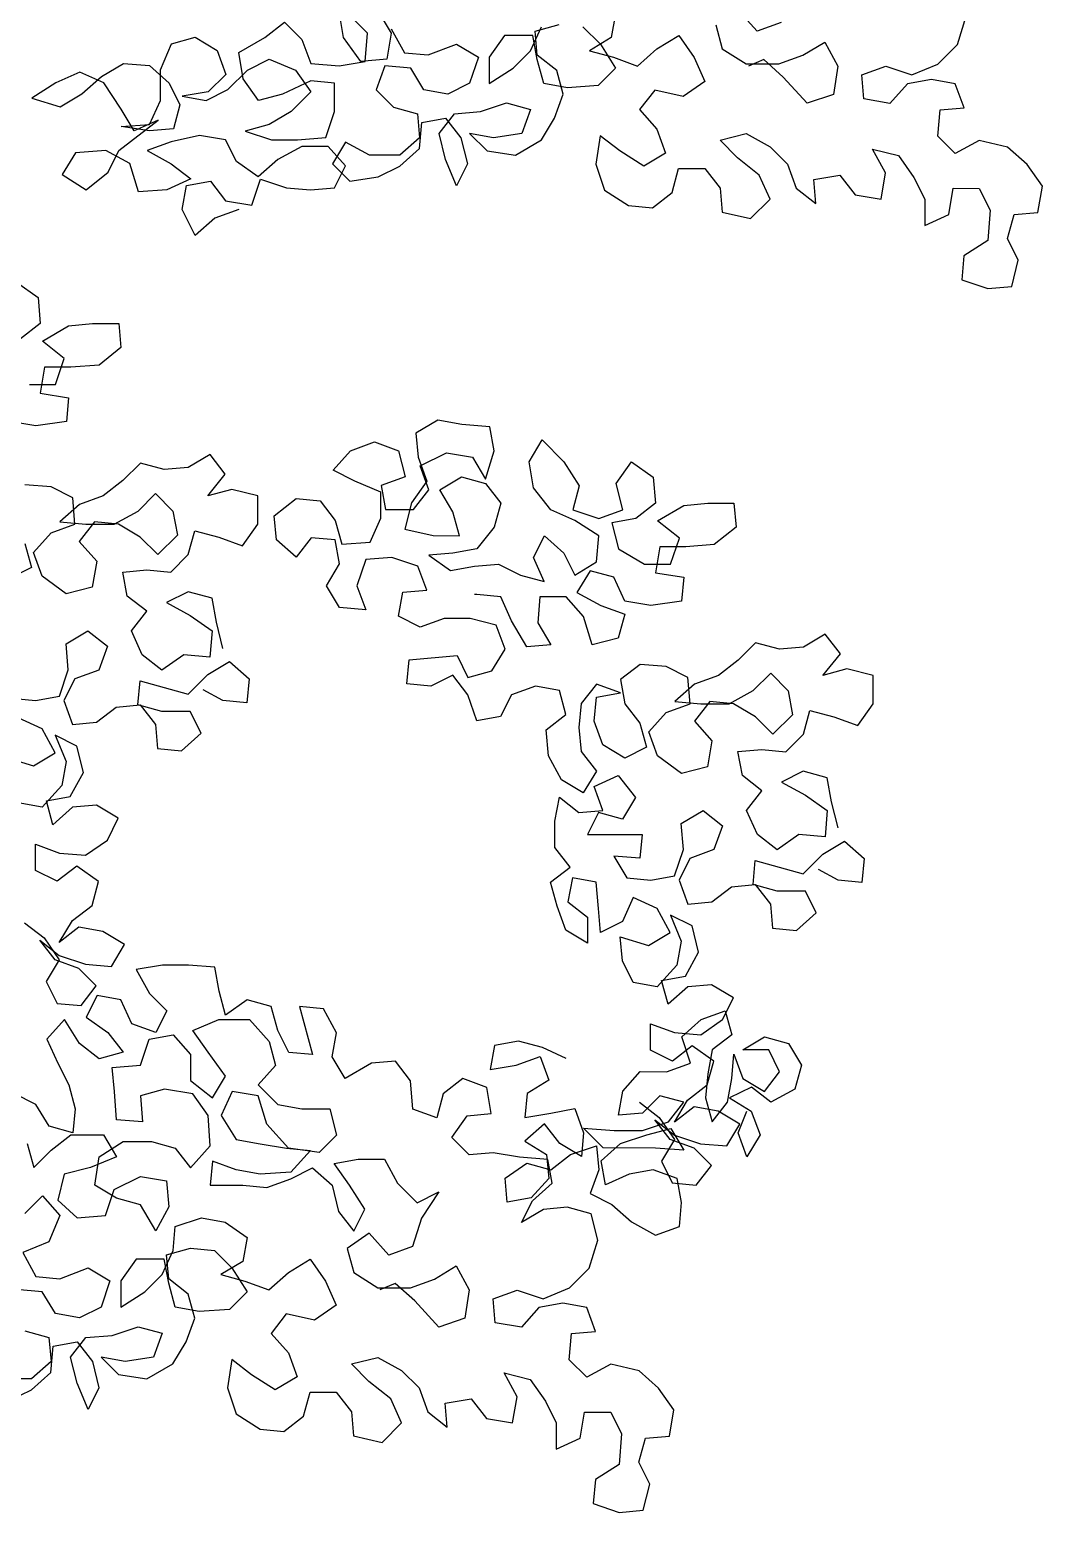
# Model space of a CAD drawing. Header units: millimetres. Extents: x -2.61 to 2.71, y 0 to 8.31.
# Drawn here: x 1.512 to 2.709, y 4.445 to 6.197 of the extents above; entities that cross this region are included whole.
import ezdxf

# ---------------------------------------------------------------- set-up
doc = ezdxf.new("R2010")
doc.units = ezdxf.units.MM
doc.header["$LTSCALE"] = 5

msp = doc.modelspace()

# ---------------------------------------------------------------- linework, layer by layer
for points in [[(1.7593, 5.9844), (1.731, 5.9741), (1.7078, 5.9536), (1.6924, 5.9845), (1.6975, 6.0128), (1.7259, 6.0179), (1.7439, 5.9947), (1.7747, 5.9895), (1.7851, 6.0204), (1.8159, 6.0101), (1.8443, 6.0075), (1.8726, 6.01), (1.8855, 6.0358), (1.8649, 6.059), (1.834, 6.059), (1.8057, 6.0436), (1.7825, 6.023), (1.7568, 6.041), (1.7439, 6.0668), (1.713, 6.072), (1.6796, 6.0643), (1.6512, 6.054), (1.6795, 6.0385), (1.7027, 6.0205), (1.6744, 6.0077), (1.6409, 6.0051), (1.6306, 6.0386), (1.6023, 6.0541), (1.5663, 6.0515), (1.5508, 6.0258), (1.5791, 6.0077), (1.6049, 6.0283), (1.6178, 6.054), (1.6641, 6.09), (1.6358, 6.0772), (1.6204, 6.1029), (1.5998, 6.1339), (1.5715, 6.1468), (1.5432, 6.1339), (1.5149, 6.1159), (1.5483, 6.1056), (1.5741, 6.121), (1.5973, 6.1416), (1.623, 6.157), (1.6539, 6.1544), (1.6771, 6.1338), (1.6899, 6.108), (1.6822, 6.0797), (1.6538, 6.0772), (1.6204, 6.0824), (1.6538, 6.0849), (1.6667, 6.1132), (1.6668, 6.1492), (1.6797, 6.1801), (1.708, 6.1878), (1.7337, 6.1723), (1.744, 6.144), (1.7234, 6.1234), (1.6925, 6.1183), (1.7208, 6.1132), (1.7466, 6.126), (1.7697, 6.1491), (1.7955, 6.162), (1.8264, 6.1491), (1.8444, 6.1233), (1.8212, 6.1002), (1.7954, 6.0848), (1.7671, 6.0771), (1.798, 6.0667), (1.8289, 6.0667), (1.8623, 6.0693), (1.8727, 6.1001), (1.8727, 6.1336), (1.8444, 6.1362), (1.8109, 6.1208), (1.7826, 6.1131), (1.7646, 6.1389), (1.7595, 6.1697), (1.7904, 6.1877), (1.8136, 6.2057), (1.8341, 6.1851), (1.8444, 6.1568), (1.8779, 6.1542), (1.9088, 6.1593), (1.9114, 6.1928), (1.8702, 6.234)], [(2.4005, 6.2052), (2.3721, 6.1949), (2.349, 6.2207)], [(1.9397, 6.1979), (1.9551, 6.1696), (1.9834, 6.167), (2.0169, 6.1798), (2.0426, 6.1643), (2.0323, 6.1335), (2.0065, 6.1206), (1.9782, 6.1258), (1.9628, 6.1515), (1.9319, 6.1541), (1.9216, 6.1258), (1.9422, 6.1052), (1.9705, 6.0975), (1.973, 6.0692), (1.9498, 6.0486), (1.9138, 6.0486), (1.8855, 6.0641), (1.87, 6.0384), (1.8906, 6.0177), (1.9241, 6.0229), (1.9498, 6.0357), (1.973, 6.0563), (1.9756, 6.0872), (2.0039, 6.0923), (2.0219, 6.0691), (2.0296, 6.0382), (2.0167, 6.0125), (2.0039, 6.0434), (1.9962, 6.0743), (2.0142, 6.0974), (2.0451, 6.1), (2.076, 6.1103), (2.1043, 6.1025), (2.094, 6.0742), (2.0606, 6.0691), (2.0322, 6.0743), (2.0528, 6.0536), (2.0863, 6.0485), (2.1172, 6.0665), (2.1326, 6.0922), (2.143, 6.1205), (2.1353, 6.1488), (2.1121, 6.1669), (2.1096, 6.1952), (2.1379, 6.2029)], [(1.9243, 6.2185), (1.9397, 6.1927), (1.9345, 6.1619), (1.9036, 6.1593), (1.883, 6.1877), (1.8779, 6.2185)], [(2.2048, 6.2157), (2.1997, 6.1874), (2.1739, 6.1719), (2.2022, 6.1642), (2.2305, 6.1539), (2.2537, 6.1744), (2.2795, 6.1899), (2.2975, 6.1641), (2.3103, 6.1358), (2.2846, 6.1178), (2.2511, 6.1255), (2.2331, 6.1024), (2.2536, 6.0792), (2.2639, 6.0509), (2.2381, 6.0355), (2.2098, 6.0535), (2.1867, 6.0715), (2.1815, 6.0381), (2.1918, 6.0072), (2.2201, 5.9891), (2.2484, 5.9865), (2.2716, 6.0045), (2.2793, 6.0328), (2.3102, 6.0328), (2.3282, 6.0096), (2.3308, 5.9813), (2.3642, 5.9736), (2.3874, 5.9967), (2.3746, 6.025), (2.3488, 6.0456), (2.3283, 6.0663), (2.3592, 6.074), (2.3875, 6.0585), (2.408, 6.0379), (2.4183, 6.0095), (2.4415, 5.9915), (2.4389, 6.0198), (2.4698, 6.0249), (2.4878, 6.0018), (2.5187, 5.9966), (2.5239, 6.0275), (2.5084, 6.0558), (2.5393, 6.048), (2.5573, 6.0223), (2.5702, 5.9965), (2.5701, 5.9656), (2.5985, 5.9785), (2.6037, 6.0094), (2.6345, 6.0093), (2.6474, 5.9836), (2.6448, 5.9476), (2.6165, 5.9296), (2.6139, 5.9012), (2.6447, 5.8909), (2.6731, 5.8935), (2.6808, 5.9244), (2.668, 5.9501), (2.6757, 5.9784), (2.704, 5.981), (2.7092, 6.0119), (2.6912, 6.0376), (2.6681, 6.0582), (2.6346, 6.066), (2.6063, 6.0506), (2.5857, 6.0712), (2.5883, 6.1021), (2.6166, 6.1046), (2.6063, 6.1329), (2.578, 6.1381), (2.5497, 6.133), (2.5291, 6.1098), (2.4982, 6.115), (2.4957, 6.1433), (2.524, 6.1536), (2.5549, 6.1433), (2.5858, 6.1561), (2.609, 6.1793), (2.6193, 6.2127)], [(2.3232, 6.2027), (2.3309, 6.1744), (2.3592, 6.1563), (2.3979, 6.1563), (2.4262, 6.1666), (2.4519, 6.182), (2.4674, 6.1537), (2.4622, 6.1202), (2.4313, 6.1099), (2.403, 6.1408), (2.3798, 6.1615), (2.3618, 6.1538)], [(2.1662, 6.2003), (2.1868, 6.1797), (2.2048, 6.1513), (2.1842, 6.1307), (2.1481, 6.1282), (2.1198, 6.1334), (2.1121, 6.1617), (2.107, 6.19), (2.0735, 6.1901), (2.0555, 6.1643), (2.0555, 6.1334), (2.0838, 6.1514), (2.1044, 6.172), (2.1173, 6.2003)], [(1.4965, 5.8985), (1.5223, 5.8805), (1.5248, 5.8496), (1.5016, 5.8316)], [(1.5119, 5.7775), (1.5428, 5.7775), (1.5531, 5.8084), (1.5274, 5.829), (1.5583, 5.847), (1.5866, 5.8495), (1.6175, 5.8495), (1.62, 5.8212), (1.5943, 5.8006), (1.5608, 5.7981), (1.5299, 5.7981), (1.5247, 5.7672), (1.5582, 5.762), (1.5556, 5.7337), (1.5196, 5.7286), (1.4887, 5.7338)], [(2.4678, 5.2536), (2.4601, 5.2845), (2.4549, 5.3128), (2.4266, 5.3206), (2.4009, 5.3077), (2.4292, 5.2922), (2.4549, 5.2742), (2.4523, 5.2433), (2.4214, 5.2459), (2.3957, 5.2279), (2.3725, 5.246), (2.3597, 5.2743), (2.3777, 5.2974), (2.3546, 5.3155), (2.3494, 5.3438), (2.3778, 5.3463), (2.4061, 5.3437), (2.4267, 5.3643), (2.4344, 5.3926), (2.4627, 5.3849), (2.491, 5.3746), (2.5091, 5.4003), (2.5091, 5.4337), (2.4782, 5.4415), (2.4499, 5.4338), (2.4705, 5.4595), (2.4525, 5.4827), (2.4268, 5.4673), (2.3985, 5.4647), (2.3701, 5.4725), (2.3495, 5.4519), (2.3263, 5.4339), (2.298, 5.4236), (2.2748, 5.4031), (2.3057, 5.4005), (2.3392, 5.4004), (2.3675, 5.4159), (2.3881, 5.4364), (2.4087, 5.4158), (2.4138, 5.3875), (2.3906, 5.3643), (2.3701, 5.385), (2.3443, 5.4004), (2.316, 5.403), (2.298, 5.3799), (2.3186, 5.3567), (2.3134, 5.3258), (2.2825, 5.3181), (2.2542, 5.3387), (2.2439, 5.3671), (2.2645, 5.3902), (2.2929, 5.4005), (2.2903, 5.4314), (2.2646, 5.4443), (2.2337, 5.4469), (2.2105, 5.4289), (2.2156, 5.4005), (2.2336, 5.3774), (2.2413, 5.349), (2.2156, 5.3362), (2.1898, 5.3517), (2.1796, 5.38), (2.1822, 5.4083), (2.2105, 5.4134), (2.1822, 5.4237), (2.1641, 5.4006), (2.1615, 5.3723), (2.1641, 5.344), (2.1821, 5.3208), (2.1666, 5.295), (2.1409, 5.3105), (2.1255, 5.3388), (2.1229, 5.3697), (2.1461, 5.3877), (2.1384, 5.4161), (2.1101, 5.4212), (2.0818, 5.411), (2.0689, 5.3852), (2.0406, 5.3801), (2.0303, 5.411), (2.0123, 5.4342), (1.9865, 5.4213), (1.9582, 5.4239), (1.9608, 5.4523), (2.0175, 5.4574), (2.0303, 5.4316), (2.0586, 5.4393), (2.0741, 5.465), (2.0638, 5.4934), (2.033, 5.5011), (2.0021, 5.5011), (1.9737, 5.4909), (1.948, 5.5038), (1.9532, 5.5321), (1.9815, 5.5346), (1.9712, 5.5629), (1.9403, 5.5733), (1.9095, 5.5707), (1.8991, 5.5398), (1.9094, 5.5115), (1.8785, 5.5141), (1.8631, 5.5399), (1.8786, 5.5656), (1.8734, 5.5939), (1.8451, 5.5965), (1.8271, 5.5734), (1.8039, 5.594), (1.8014, 5.6223), (1.8271, 5.6429), (1.8555, 5.6403), (1.8735, 5.6171), (1.8812, 5.5888), (1.9146, 5.5913), (1.9275, 5.6196), (1.9275, 5.6505), (1.8967, 5.6634), (1.8709, 5.6763), (1.8916, 5.6994), (1.9199, 5.7097), (1.9482, 5.6994), (1.9559, 5.6685), (1.9276, 5.6582), (1.9327, 5.6299), (1.9661, 5.6299), (1.9842, 5.653), (1.9739, 5.6814), (2.0048, 5.6968), (2.0357, 5.6916), (2.0511, 5.6658), (2.0614, 5.6993), (2.0563, 5.7276), (2.0229, 5.7302), (1.9946, 5.7354), (1.9688, 5.72), (1.9713, 5.6917), (1.9816, 5.6633), (1.9636, 5.6376), (1.9558, 5.6067), (1.9893, 5.599), (2.0202, 5.5989), (2.0125, 5.6273), (1.9971, 5.653), (2.0228, 5.6684), (2.0511, 5.6607), (2.0691, 5.6375), (2.0614, 5.6092), (2.0407, 5.5835), (2.0124, 5.5784), (1.9841, 5.5758), (2.0098, 5.5578), (2.0382, 5.5629), (2.0665, 5.5654), (2.0922, 5.5525), (2.1205, 5.5448), (2.1077, 5.5731), (2.1206, 5.5988), (2.1437, 5.5782), (2.1566, 5.5525), (2.1823, 5.5679), (2.1849, 5.5988), (2.1566, 5.6168), (2.1283, 5.6297), (2.1077, 5.6555), (2.1026, 5.6864), (2.1181, 5.7121), (2.1438, 5.6863), (2.1618, 5.658), (2.1541, 5.6297), (2.1849, 5.6194), (2.2133, 5.6297), (2.2056, 5.6605), (2.2236, 5.6863), (2.2493, 5.6682), (2.2519, 5.6373), (2.2287, 5.6193), (2.2004, 5.6142), (2.2081, 5.5833), (2.2389, 5.5653), (2.2698, 5.5652), (2.2802, 5.5961), (2.2544, 5.6167), (2.2853, 5.6347), (2.3137, 5.6373), (2.3446, 5.6373), (2.3471, 5.6089), (2.3213, 5.5884), (2.2879, 5.5858), (2.257, 5.5859), (2.2518, 5.555), (2.2853, 5.5498), (2.2827, 5.5215), (2.2466, 5.5164), (2.2157, 5.5215), (2.2029, 5.5499), (2.1746, 5.5576), (2.1591, 5.5319), (2.1874, 5.5164), (2.2157, 5.5061), (2.208, 5.4778), (2.1771, 5.4701), (2.1668, 5.5036), (2.1462, 5.5267), (2.1153, 5.5268), (2.1127, 5.4959), (2.1282, 5.4701), (2.0998, 5.4676), (2.0819, 5.4985), (2.069, 5.5268), (2.0407, 5.5294), (2.0381, 5.5294)], [(1.7407, 5.4658), (1.733, 5.4967), (1.7279, 5.5251), (1.6996, 5.5328), (1.6738, 5.52), (1.7021, 5.5045), (1.7278, 5.4864), (1.7252, 5.4556), (1.6944, 5.4582), (1.6686, 5.4402), (1.6454, 5.4582), (1.6326, 5.4865), (1.6506, 5.5097), (1.6275, 5.5277), (1.6224, 5.556), (1.6507, 5.5586), (1.679, 5.556), (1.6996, 5.5766), (1.7074, 5.6049), (1.7357, 5.5971), (1.764, 5.5868), (1.782, 5.6125), (1.7821, 5.646), (1.7512, 5.6537), (1.7228, 5.646), (1.7435, 5.6718), (1.7255, 5.695), (1.6997, 5.6795), (1.6714, 5.677), (1.6431, 5.6847), (1.6225, 5.6642), (1.5993, 5.6462), (1.571, 5.6359), (1.5478, 5.6153), (1.5787, 5.6127), (1.6121, 5.6127), (1.6405, 5.6281), (1.6611, 5.6487), (1.6816, 5.6281), (1.6868, 5.5997), (1.6636, 5.5766), (1.643, 5.5972), (1.6173, 5.6127), (1.589, 5.6153), (1.5709, 5.5921), (1.5915, 5.5689), (1.5863, 5.5381), (1.5554, 5.5304), (1.5271, 5.551), (1.5168, 5.5793), (1.5375, 5.6025), (1.5658, 5.6127), (1.5632, 5.6436), (1.5375, 5.6565), (1.5066, 5.6591)], [(1.5066, 5.5896), (1.5143, 5.5613), (1.4885, 5.5484)], [(1.4909, 5.4069), (1.5193, 5.4043), (1.5476, 5.4094), (1.5579, 5.4403), (1.5554, 5.4712), (1.5811, 5.4866), (1.6043, 5.4685), (1.5939, 5.4402), (1.5656, 5.43), (1.5527, 5.4042), (1.563, 5.3759), (1.5913, 5.3785), (1.6145, 5.3965), (1.6428, 5.399), (1.6608, 5.3758), (1.6634, 5.3475), (1.6917, 5.3449), (1.7149, 5.3655), (1.702, 5.3912), (1.6686, 5.3913), (1.6402, 5.399), (1.6428, 5.4273), (1.6995, 5.4118), (1.7227, 5.435), (1.7484, 5.4504), (1.7716, 5.4298), (1.769, 5.4015), (1.7406, 5.4041), (1.7175, 5.417)], [(1.4832, 5.3374), (1.5166, 5.327), (1.5424, 5.3425), (1.527, 5.3708), (1.4987, 5.3837)], [(1.5062, 5.1417), (1.5293, 5.1237), (1.5473, 5.0979), (1.5318, 5.0722), (1.5447, 5.0464), (1.573, 5.0438), (1.591, 5.067), (1.5705, 5.0876), (1.5422, 5.0979), (1.5242, 5.1211), (1.5473, 5.1031), (1.5782, 5.0927), (1.6091, 5.0901), (1.6245, 5.1159), (1.5988, 5.1313), (1.5705, 5.1365), (1.5473, 5.1185), (1.5628, 5.1442), (1.586, 5.1622), (1.5937, 5.1905), (1.568, 5.2086), (1.5448, 5.1906), (1.5191, 5.2035), (1.5191, 5.2344), (1.5474, 5.224), (1.5783, 5.2214), (1.6041, 5.2394), (1.617, 5.2652), (1.5912, 5.2806), (1.5629, 5.2781), (1.5397, 5.2575), (1.532, 5.2858), (1.5603, 5.291), (1.5758, 5.3193), (1.5681, 5.3502), (1.5424, 5.3631), (1.5552, 5.3321), (1.5501, 5.3038), (1.5269, 5.2781), (1.4986, 5.2833)], [(2.2332, 4.9295), (2.2564, 4.9114), (2.2744, 4.8857), (2.2589, 4.8599), (2.2717, 4.8342), (2.3001, 4.8316), (2.3181, 4.8547), (2.2975, 4.8753), (2.2692, 4.8857), (2.2512, 4.9088), (2.2744, 4.8908), (2.3052, 4.8805), (2.3361, 4.8779), (2.3516, 4.9036), (2.3259, 4.9191), (2.2976, 4.9242), (2.2744, 4.9062), (2.2898, 4.932), (2.313, 4.95), (2.3208, 4.9783), (2.2951, 4.9963), (2.2719, 4.9783), (2.2461, 4.9912), (2.2462, 5.0221), (2.2745, 5.0118), (2.3054, 5.0092), (2.3311, 5.0272), (2.344, 5.0529), (2.3183, 5.0684), (2.29, 5.0658), (2.2668, 5.0453), (2.2591, 5.0736), (2.2874, 5.0787), (2.3029, 5.107), (2.2952, 5.1379), (2.2695, 5.1508), (2.2823, 5.1199), (2.2771, 5.0916), (2.2539, 5.0659), (2.2256, 5.071), (2.2128, 5.0968), (2.2102, 5.1251), (2.2437, 5.1148), (2.2694, 5.1302), (2.254, 5.1585), (2.2257, 5.1714), (2.2128, 5.1431), (2.1871, 5.1303), (2.1845, 5.1586), (2.182, 5.1895), (2.1537, 5.1947), (2.1485, 5.1664), (2.1716, 5.1483), (2.1716, 5.1174), (2.1459, 5.1329), (2.1356, 5.1612), (2.1279, 5.1895), (2.1511, 5.2075), (2.1331, 5.2307), (2.1331, 5.2616), (2.1383, 5.2899), (2.1615, 5.2719), (2.1898, 5.2744), (2.1795, 5.3028), (2.2078, 5.3156), (2.2284, 5.2898), (2.2129, 5.2641), (2.1846, 5.2719), (2.1717, 5.2461), (2.2361, 5.2461), (2.2335, 5.2178), (2.2026, 5.2204), (2.218, 5.1946), (2.2463, 5.192), (2.2746, 5.1971), (2.285, 5.228), (2.2824, 5.2589), (2.3082, 5.2743), (2.3313, 5.2563), (2.321, 5.228), (2.2927, 5.2177), (2.2798, 5.192), (2.2901, 5.1637), (2.3184, 5.1662), (2.3416, 5.1842), (2.3699, 5.1867), (2.3879, 5.1636), (2.3904, 5.1352), (2.4187, 5.1326), (2.4419, 5.1532), (2.4291, 5.179), (2.3956, 5.179), (2.3673, 5.1867), (2.3699, 5.2151), (2.4265, 5.1996), (2.4497, 5.2227), (2.4755, 5.2381), (2.4986, 5.2175), (2.496, 5.1892), (2.4677, 5.1918), (2.4446, 5.2047)], [(1.4885, 4.577), (1.5143, 4.5898), (1.5374, 4.6104), (1.54, 4.6413), (1.5684, 4.6464), (1.5864, 4.6232), (1.5941, 4.5923), (1.5812, 4.5666), (1.5683, 4.5975), (1.5606, 4.6284), (1.5787, 4.6515), (1.6096, 4.6541), (1.6405, 4.6644), (1.6688, 4.6566), (1.6585, 4.6283), (1.625, 4.6232), (1.5967, 4.6284), (1.6172, 4.6077), (1.6507, 4.6026), (1.6816, 4.6206), (1.6971, 4.6463), (1.7074, 4.6746), (1.6997, 4.7029), (1.6766, 4.721), (1.674, 4.7493), (1.7023, 4.757), (1.7306, 4.7544), (1.7512, 4.7338), (1.7692, 4.7054), (1.7486, 4.6848), (1.7126, 4.6823), (1.6842, 4.6875), (1.6766, 4.7158), (1.6714, 4.7441), (1.638, 4.7442), (1.6199, 4.7184), (1.6199, 4.6875), (1.6482, 4.7055), (1.6688, 4.7261), (1.6817, 4.7544), (1.6843, 4.7827), (1.7152, 4.793), (1.7435, 4.7878), (1.7693, 4.7698), (1.7641, 4.7415), (1.7383, 4.726), (1.7666, 4.7183), (1.795, 4.708), (1.8181, 4.7285), (1.8439, 4.744), (1.8619, 4.7182), (1.8747, 4.6899), (1.849, 4.6719), (1.8155, 4.6796), (1.7975, 4.6565), (1.8181, 4.6333), (1.8283, 4.605), (1.8026, 4.5896), (1.7743, 4.6076), (1.7511, 4.6256), (1.7459, 4.5922), (1.7562, 4.5613), (1.7845, 4.5432), (1.8128, 4.5406), (1.836, 4.5586), (1.8438, 4.5869), (1.8746, 4.5869), (1.8926, 4.5637), (1.8952, 4.5354), (1.9287, 4.5277), (1.9518, 4.5508), (1.939, 4.5791), (1.9133, 4.5997), (1.8927, 4.6204), (1.9236, 4.6281), (1.9519, 4.6126), (1.9725, 4.592), (1.9827, 4.5636), (2.0059, 4.5456), (2.0033, 4.5739), (2.0342, 4.579), (2.0522, 4.5559), (2.0831, 4.5507), (2.0883, 4.5816), (2.0729, 4.6099), (2.1038, 4.6021), (2.1218, 4.5764), (2.1346, 4.5506), (2.1346, 4.5197), (2.1629, 4.5326), (2.1681, 4.5635), (2.199, 4.5634), (2.2118, 4.5377), (2.2092, 4.5017), (2.1809, 4.4837), (2.1783, 4.4553), (2.2092, 4.445), (2.2375, 4.4476), (2.2452, 4.4785), (2.2324, 4.5042), (2.2401, 4.5325), (2.2685, 4.5351), (2.2736, 4.566), (2.2556, 4.5917), (2.2325, 4.6123), (2.199, 4.6201), (2.1707, 4.6047), (2.1501, 4.6253), (2.1527, 4.6562), (2.181, 4.6587), (2.1708, 4.687), (2.1425, 4.6922), (2.1141, 4.6871), (2.0935, 4.6639), (2.0626, 4.6691), (2.0601, 4.6974), (2.0884, 4.7077), (2.1193, 4.6974), (2.1502, 4.7102), (2.1734, 4.7334), (2.1837, 4.7668), (2.176, 4.7977), (2.1477, 4.8055), (2.1194, 4.8029), (2.0936, 4.7875), (2.1065, 4.8132), (2.1297, 4.8338), (2.1246, 4.8621), (2.0911, 4.8647), (2.0602, 4.8699), (2.0319, 4.8674), (2.0114, 4.888), (2.0294, 4.9137), (2.0577, 4.9162), (2.0526, 4.9471), (2.0243, 4.9575), (2.0011, 4.9395), (1.9934, 4.9112), (1.965, 4.9215), (1.9625, 4.9549), (1.9445, 4.9781), (1.9162, 4.9756), (1.8853, 4.9576), (1.8699, 4.9833), (1.875, 5.0117), (1.8596, 5.04), (1.8313, 5.0426), (1.8467, 4.9859), (1.8184, 4.9885), (1.8055, 5.0143), (1.7978, 5.0426), (1.7695, 5.0504), (1.7438, 5.0324), (1.7361, 5.0607), (1.731, 5.089), (1.7001, 5.0916), (1.6692, 5.0916), (1.6383, 5.0865), (1.6537, 5.0582), (1.6743, 5.0376), (1.6614, 5.0119), (1.6331, 5.0222), (1.6202, 5.0505), (1.5919, 5.0557), (1.579, 5.0299), (1.6047, 5.0119), (1.6227, 4.9887), (1.5944, 4.981), (1.5713, 4.9991), (1.5533, 5.0274), (1.5327, 5.0042), (1.5455, 4.9759), (1.5584, 4.9502), (1.566, 4.9218), (1.5634, 4.8935), (1.5351, 4.9013), (1.5197, 4.927), (1.494, 4.9399)], [(2.1465, 4.9812), (2.1182, 4.9941), (2.0899, 5.0018), (2.0615, 4.9967), (2.0564, 4.9684), (2.0873, 4.9735), (2.1156, 4.9838), (2.1259, 4.9555), (2.1001, 4.94), (2.0975, 4.9117), (2.1284, 4.9168), (2.1567, 4.922), (2.167, 4.8936), (2.1644, 4.8653), (2.1387, 4.8808), (2.1207, 4.904), (2.0975, 4.8834), (2.1232, 4.8679), (2.1258, 4.8396), (2.1051, 4.8165), (2.0768, 4.8114), (2.0743, 4.8397), (2.1, 4.8577), (2.1283, 4.8499), (2.1515, 4.8679), (2.1824, 4.8782), (2.185, 4.8499), (2.1746, 4.8216), (2.2004, 4.8087), (2.2235, 4.7881), (2.2518, 4.7726), (2.2802, 4.7829), (2.2828, 4.8112), (2.2776, 4.8395), (2.2493, 4.8498), (2.221, 4.8447), (2.1927, 4.8318), (2.1876, 4.8602), (2.2107, 4.8807), (2.2416, 4.891), (2.27, 4.8987), (2.2854, 4.8729), (2.2519, 4.8755), (2.1901, 4.8756), (2.167, 4.8988), (2.203, 4.8962), (2.2365, 4.8962), (2.2674, 4.9064), (2.2854, 4.9296), (2.2571, 4.9373), (2.2365, 4.9167), (2.2082, 4.9142), (2.2134, 4.9425), (2.234, 4.9657), (2.2649, 4.9656), (2.2932, 4.9759), (2.2829, 5.0068), (2.3061, 5.0274), (2.3344, 5.0376), (2.3421, 5.0093), (2.319, 4.9913), (2.3138, 4.963), (2.3112, 4.9347), (2.3189, 4.9064), (2.3369, 4.9295), (2.3421, 4.9578), (2.3447, 4.9862), (2.355, 4.9578), (2.3807, 4.9424), (2.3987, 4.9655), (2.3859, 4.9913), (2.355, 4.9913), (2.3807, 5.0067), (2.4091, 4.999), (2.4245, 4.9732), (2.4167, 4.9449), (2.3884, 4.9295), (2.3653, 4.9475), (2.3395, 4.9347), (2.3652, 4.9192), (2.3755, 4.8909), (2.36, 4.8652), (2.3498, 4.8935), (2.3601, 4.9192)], [(1.5094, 4.8807), (1.5171, 4.8524), (1.5377, 4.873), (1.5609, 4.891), (1.5995, 4.8909), (1.6149, 4.8652), (1.584, 4.8523), (1.5531, 4.8446), (1.5454, 4.8137), (1.5685, 4.7931), (1.602, 4.7957), (1.6123, 4.8266), (1.6432, 4.842), (1.6741, 4.8368), (1.6766, 4.8059), (1.6612, 4.7776), (1.6432, 4.8085), (1.6149, 4.8163), (1.5891, 4.8317), (1.5943, 4.8652), (1.6226, 4.8832), (1.6561, 4.8831), (1.6844, 4.8754), (1.7024, 4.8522), (1.7256, 4.8779), (1.7231, 4.914), (1.7051, 4.9397), (1.6716, 4.9449), (1.6433, 4.9372), (1.6458, 4.9063), (1.6149, 4.9089), (1.6124, 4.9424), (1.6099, 4.9707), (1.6433, 4.9733), (1.6536, 5.0041), (1.682, 5.0093), (1.7025, 4.9861), (1.7025, 4.9552), (1.7282, 4.9346), (1.7437, 4.9603), (1.7231, 4.9886), (1.7051, 5.0144), (1.736, 5.0272), (1.7721, 5.0272), (1.7952, 5.0014), (1.8029, 4.9731), (1.7823, 4.95), (1.8055, 4.9268), (1.8338, 4.9216), (1.8672, 4.9216), (1.8749, 4.8907), (1.8543, 4.8701), (1.8183, 4.8753), (1.7926, 4.9036), (1.7823, 4.9371), (1.7514, 4.9423), (1.7385, 4.914), (1.7565, 4.8856), (1.7848, 4.8805), (1.8157, 4.8753), (1.844, 4.8727), (1.8208, 4.847), (1.7848, 4.8444), (1.7565, 4.8496), (1.7282, 4.8599), (1.7256, 4.8316), (1.7642, 4.8316), (1.7925, 4.829), (1.8208, 4.8392), (1.8466, 4.8521), (1.8697, 4.8315), (1.8774, 4.8006), (1.8954, 4.7774), (1.9083, 4.8031), (1.8903, 4.8314), (1.8723, 4.8572), (1.9006, 4.8623), (1.9315, 4.8623), (1.9469, 4.834), (1.9701, 4.8108), (1.9959, 4.8236), (1.9752, 4.7928), (1.9649, 4.7593), (1.9366, 4.749), (1.9134, 4.7748), (1.8877, 4.7568), (1.8954, 4.7285), (1.9237, 4.7104), (1.9623, 4.7104), (1.9906, 4.7207), (2.0164, 4.7361), (2.0318, 4.7078), (2.0266, 4.6743), (1.9957, 4.664), (1.9674, 4.6949), (1.9443, 4.7156), (1.9262, 4.7079)], [(1.5067, 4.7983), (1.5273, 4.8189), (1.5479, 4.7957), (1.535, 4.7648), (1.5041, 4.752), (1.5195, 4.7237), (1.5478, 4.7211), (1.5813, 4.7339), (1.607, 4.7184), (1.5967, 4.6876), (1.571, 4.6747), (1.5427, 4.6799), (1.5272, 4.7056), (1.4963, 4.7082)], [(1.5066, 4.6593), (1.5349, 4.6516), (1.5375, 4.6233), (1.5143, 4.6027), (1.4782, 4.6027)]]:
    msp.add_lwpolyline(points)

doc.saveas('drawing.dxf')
